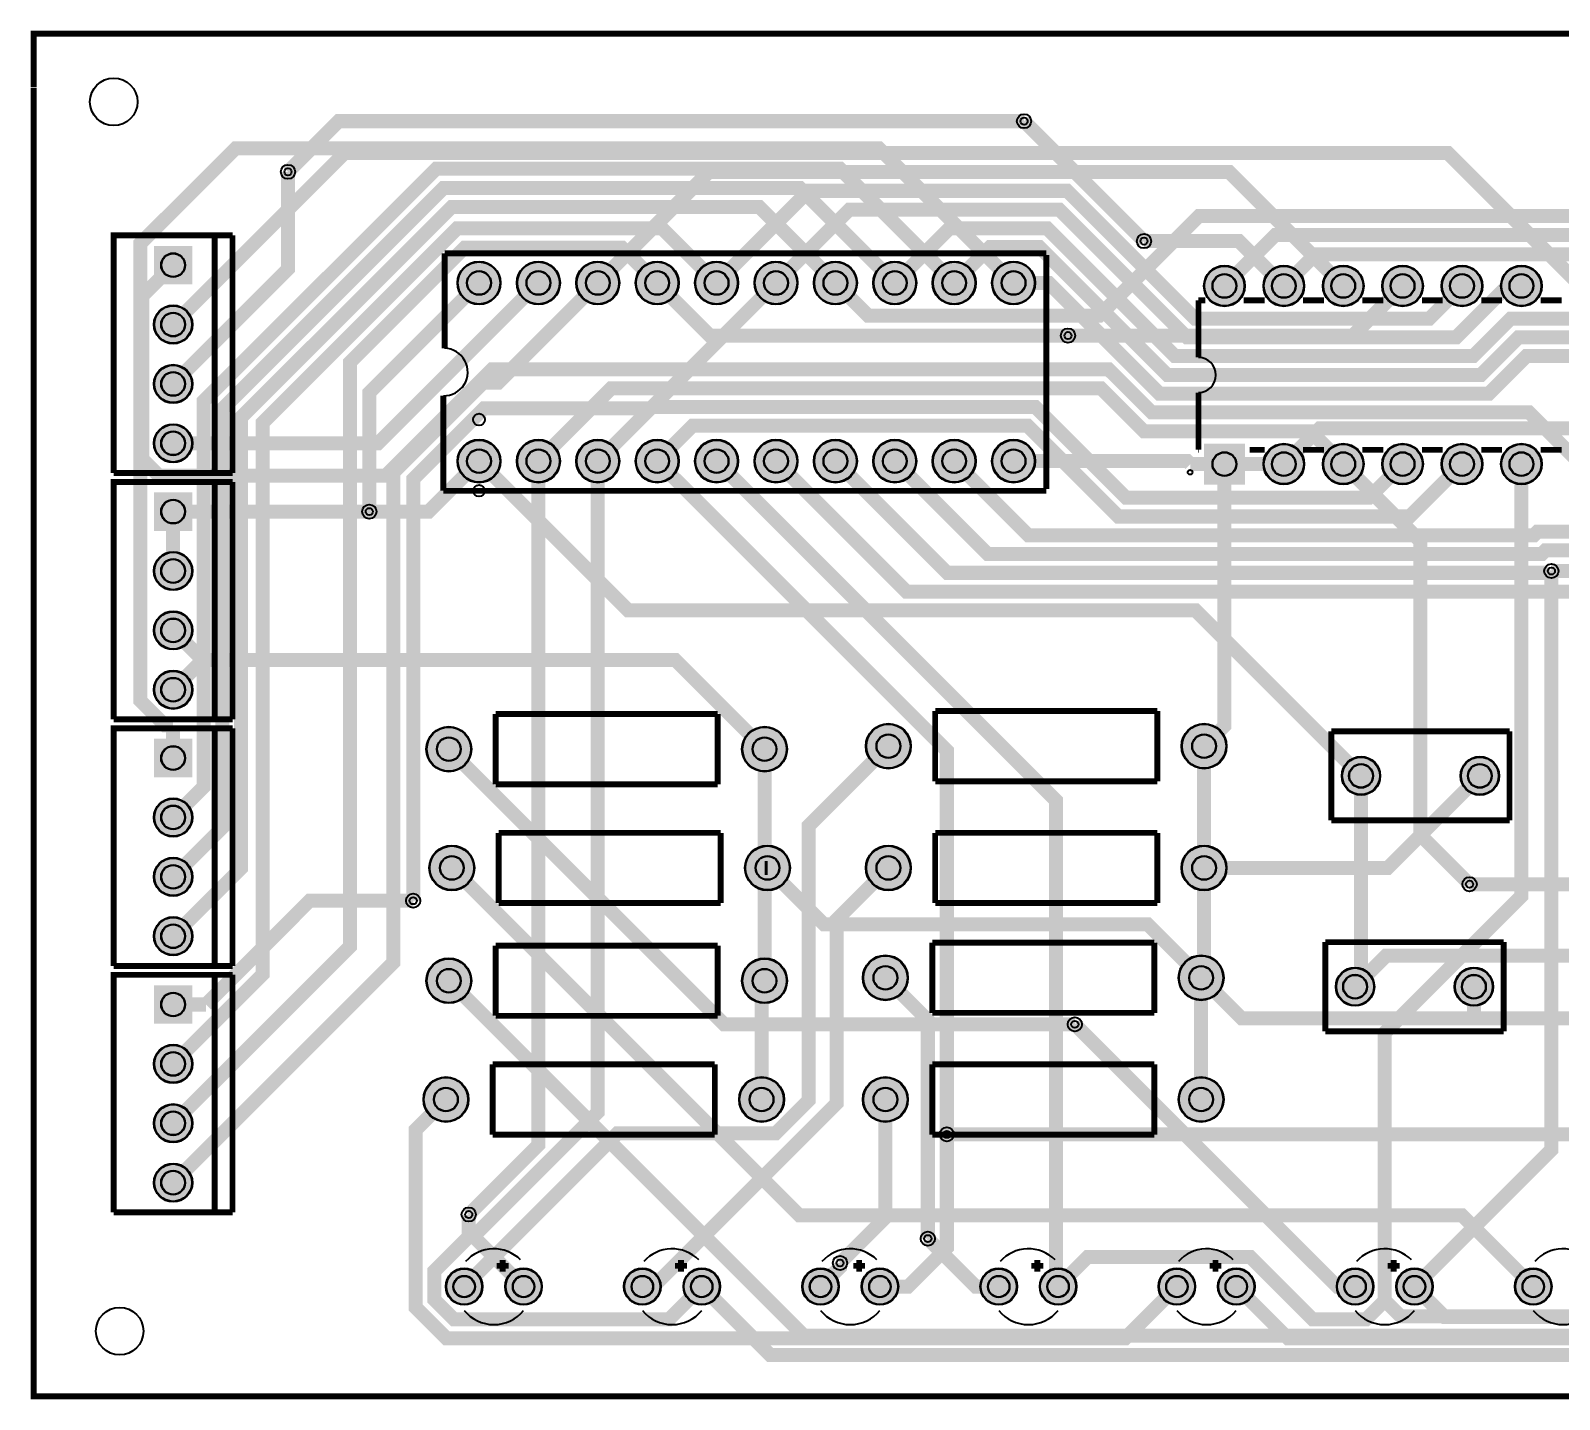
# Model space of a CAD drawing. Header units: millimetres. Extents: x 0.3 to 99.4, y -0.4 to 58.2.
# Drawn here: x 0.3 to 65.6, y -0.4 to 58.2 of the extents above; entities that cross this region are included whole.
import ezdxf

# ---------------------------------------------------------------- set-up
doc = ezdxf.new("R2010")
doc.units = ezdxf.units.MM
for name, color, linetype, true_color in [('BoardOutLine', 7, 'Continuous', 0xff00ff), ('BottomLayer', 7, 'Continuous', 0x0000ff), ('BottomSolderMaskLayer', 7, 'Continuous', 0xaa00ff), ('Document', 7, 'Continuous', 0xffffff), ('Hole', 7, 'Continuous', 0x222222), ('Multi-Layer', 7, 'Continuous', 0xc0c0c0), ('TopLayer', 7, 'Continuous', 0xff0000), ('TopSilkLayer', 7, 'Continuous', 0xffcc00), ('TopSolderMaskLayer', 7, 'Continuous', 0x800080)]:
    doc.layers.add(name, color=color, linetype=linetype, true_color=true_color)

msp = doc.modelspace()

# ---------------------------------------------------------------- hatches: boundary and pattern name
at = {"layer": 'BottomSolderMaskLayer'}
for points in [[(7.175, 48.958), (7.175, 47.308), (5.525, 47.308), (5.525, 48.958)], [(18.506, 47.371, 1), (20.356, 47.371, 1)], [(21.046, 47.371, 1), (22.896, 47.371, 1)], [(23.586, 47.371, 1), (25.436, 47.371, 1)], [(26.126, 47.371, 1), (27.976, 47.371, 1)], [(28.666, 47.371, 1), (30.516, 47.371, 1)], [(31.206, 47.371, 1), (33.056, 47.371, 1)], [(33.746, 47.371, 1), (35.596, 47.371, 1)], [(36.286, 47.371, 1), (38.136, 47.371, 1)], [(38.826, 47.371, 1), (40.676, 47.371, 1)], [(41.366, 47.371, 1), (43.216, 47.371, 1)], [(50.433, 47.243, 1), (52.183, 47.243, 1)], [(52.973, 47.243, 1), (54.723, 47.243, 1)], [(55.513, 47.243, 1), (57.263, 47.243, 1)], [(58.053, 47.243, 1), (59.803, 47.243, 1)], [(60.593, 47.243, 1), (62.343, 47.243, 1)], [(63.133, 47.243, 1), (64.883, 47.243, 1)], [(5.525, 45.593, 1), (7.175, 45.593, 1)], [(5.525, 43.053, 1), (7.175, 43.053, 1)], [(5.525, 40.513, 1), (7.175, 40.513, 1)], [(18.506, 39.751, 1), (20.356, 39.751, 1)], [(21.046, 39.751, 1), (22.896, 39.751, 1)], [(23.586, 39.751, 1), (25.436, 39.751, 1)], [(26.126, 39.751, 1), (27.976, 39.751, 1)], [(28.666, 39.751, 1), (30.516, 39.751, 1)], [(31.206, 39.751, 1), (33.056, 39.751, 1)], [(33.746, 39.751, 1), (35.596, 39.751, 1)], [(36.286, 39.751, 1), (38.136, 39.751, 1)], [(38.826, 39.751, 1), (40.676, 39.751, 1)], [(41.366, 39.751, 1), (43.216, 39.751, 1)], [(50.433, 38.748), (50.433, 40.499), (52.183, 40.499), (52.183, 38.748)], [(52.973, 39.623, 1), (54.723, 39.623, 1)], [(55.513, 39.623, 1), (57.263, 39.623, 1)], [(58.053, 39.623, 1), (59.803, 39.623, 1)], [(60.593, 39.623, 1), (62.343, 39.623, 1)], [(63.133, 39.623, 1), (64.883, 39.623, 1)], [(7.175, 38.417), (7.175, 36.767), (5.525, 36.767), (5.525, 38.417)], [(5.525, 35.052, 1), (7.175, 35.052, 1)], [(5.525, 32.512, 1), (7.175, 32.512, 1)], [(5.525, 29.972, 1), (7.175, 29.972, 1)], [(17.177, 27.432, 1), (19.107, 27.432, 1)], [(30.677, 27.432, 1), (32.607, 27.432, 1)], [(35.973, 27.559, 1), (37.903, 27.559, 1)], [(49.473, 27.559, 1), (51.403, 27.559, 1)], [(7.175, 27.876), (7.175, 26.226), (5.525, 26.226), (5.525, 27.876)], [(56.325, 26.289, 1), (57.975, 26.289, 1)], [(61.405, 26.289, 1), (63.055, 26.289, 1)], [(5.525, 24.511, 1), (7.175, 24.511, 1)], [(17.304, 22.352, 1), (19.234, 22.352, 1)], [(30.804, 22.352, 1), (32.734, 22.352, 1)], [(35.973, 22.352, 1), (37.903, 22.352, 1)], [(49.473, 22.352, 1), (51.403, 22.352, 1)], [(5.525, 21.971, 1), (7.175, 21.971, 1)], [(5.525, 19.431, 1), (7.175, 19.431, 1)], [(17.177, 17.526, 1), (19.107, 17.526, 1)], [(30.677, 17.526, 1), (32.607, 17.526, 1)], [(35.846, 17.653, 1), (37.776, 17.653, 1)], [(49.346, 17.653, 1), (51.276, 17.653, 1)], [(56.071, 17.272, 1), (57.721, 17.272, 1)], [(61.151, 17.272, 1), (62.801, 17.272, 1)], [(7.175, 17.335), (7.175, 15.685), (5.525, 15.685), (5.525, 17.335)], [(5.525, 13.97, 1), (7.175, 13.97, 1)], [(17.05, 12.446, 1), (18.98, 12.446, 1)], [(30.55, 12.446, 1), (32.48, 12.446, 1)], [(35.846, 12.446, 1), (37.776, 12.446, 1)], [(49.346, 12.446, 1), (51.276, 12.446, 1)], [(5.525, 11.43, 1), (7.175, 11.43, 1)], [(5.525, 8.89, 1), (7.175, 8.89, 1)], [(18.009, 4.445, 1), (19.583, 4.445, 1)], [(20.549, 4.445, 1), (22.123, 4.445, 1)], [(25.629, 4.445, 1), (27.203, 4.445, 1)], [(28.169, 4.445, 1), (29.743, 4.445, 1)], [(33.249, 4.445, 1), (34.823, 4.445, 1)], [(35.789, 4.445, 1), (37.363, 4.445, 1)], [(40.869, 4.445, 1), (42.443, 4.445, 1)], [(43.409, 4.445, 1), (44.983, 4.445, 1)], [(48.489, 4.445, 1), (50.063, 4.445, 1)], [(51.029, 4.445, 1), (52.603, 4.445, 1)], [(56.109, 4.445, 1), (57.683, 4.445, 1)], [(58.649, 4.445, 1), (60.223, 4.445, 1)], [(63.729, 4.445, 1), (65.303, 4.445, 1)]]:
    msp.add_hatch(color=256, dxfattribs=at).paths.add_polyline_path(points)
at = {"layer": 'Multi-Layer'}
for points in [[(7.15, 48.933), (7.15, 47.333), (5.55, 47.333), (5.55, 48.933)], [(18.531, 47.371, 1), (20.331, 47.371, 1)], [(21.071, 47.371, 1), (22.871, 47.371, 1)], [(23.611, 47.371, 1), (25.411, 47.371, 1)], [(26.151, 47.371, 1), (27.951, 47.371, 1)], [(28.691, 47.371, 1), (30.491, 47.371, 1)], [(31.231, 47.371, 1), (33.031, 47.371, 1)], [(33.771, 47.371, 1), (35.571, 47.371, 1)], [(36.311, 47.371, 1), (38.111, 47.371, 1)], [(38.851, 47.371, 1), (40.651, 47.371, 1)], [(41.391, 47.371, 1), (43.191, 47.371, 1)], [(50.458, 47.243, 1), (52.158, 47.243, 1)], [(52.998, 47.243, 1), (54.698, 47.243, 1)], [(55.538, 47.243, 1), (57.238, 47.243, 1)], [(58.078, 47.243, 1), (59.778, 47.243, 1)], [(60.618, 47.243, 1), (62.318, 47.243, 1)], [(63.158, 47.243, 1), (64.858, 47.243, 1)], [(5.55, 45.593, 1), (7.15, 45.593, 1)], [(5.55, 43.053, 1), (7.15, 43.053, 1)], [(5.55, 40.513, 1), (7.15, 40.513, 1)], [(18.531, 39.751, 1), (20.331, 39.751, 1)], [(21.071, 39.751, 1), (22.871, 39.751, 1)], [(23.611, 39.751, 1), (25.411, 39.751, 1)], [(26.151, 39.751, 1), (27.951, 39.751, 1)], [(28.691, 39.751, 1), (30.491, 39.751, 1)], [(31.231, 39.751, 1), (33.031, 39.751, 1)], [(33.771, 39.751, 1), (35.571, 39.751, 1)], [(36.311, 39.751, 1), (38.111, 39.751, 1)], [(38.851, 39.751, 1), (40.651, 39.751, 1)], [(41.391, 39.751, 1), (43.191, 39.751, 1)], [(50.458, 38.773), (50.458, 40.473), (52.158, 40.473), (52.158, 38.773)], [(52.998, 39.623, 1), (54.698, 39.623, 1)], [(55.538, 39.623, 1), (57.238, 39.623, 1)], [(58.078, 39.623, 1), (59.778, 39.623, 1)], [(60.618, 39.623, 1), (62.318, 39.623, 1)], [(63.158, 39.623, 1), (64.858, 39.623, 1)], [(7.15, 38.392), (7.15, 36.792), (5.55, 36.792), (5.55, 38.392)], [(5.55, 35.052, 1), (7.15, 35.052, 1)], [(5.55, 32.512, 1), (7.15, 32.512, 1)], [(5.55, 29.972, 1), (7.15, 29.972, 1)], [(17.202, 27.432, 1), (19.082, 27.432, 1)], [(30.702, 27.432, 1), (32.582, 27.432, 1)], [(35.998, 27.559, 1), (37.878, 27.559, 1)], [(49.498, 27.559, 1), (51.378, 27.559, 1)], [(7.15, 27.851), (7.15, 26.251), (5.55, 26.251), (5.55, 27.851)], [(56.35, 26.289, 1), (57.95, 26.289, 1)], [(61.43, 26.289, 1), (63.03, 26.289, 1)], [(5.55, 24.511, 1), (7.15, 24.511, 1)], [(17.329, 22.352, 1), (19.209, 22.352, 1)], [(30.829, 22.352, 1), (32.709, 22.352, 1)], [(35.998, 22.352, 1), (37.878, 22.352, 1)], [(49.498, 22.352, 1), (51.378, 22.352, 1)], [(5.55, 21.971, 1), (7.15, 21.971, 1)], [(5.55, 19.431, 1), (7.15, 19.431, 1)], [(17.202, 17.526, 1), (19.082, 17.526, 1)], [(30.702, 17.526, 1), (32.582, 17.526, 1)], [(35.871, 17.653, 1), (37.751, 17.653, 1)], [(49.371, 17.653, 1), (51.251, 17.653, 1)], [(56.096, 17.272, 1), (57.696, 17.272, 1)], [(61.176, 17.272, 1), (62.776, 17.272, 1)], [(7.15, 17.31), (7.15, 15.71), (5.55, 15.71), (5.55, 17.31)], [(5.55, 13.97, 1), (7.15, 13.97, 1)], [(17.075, 12.446, 1), (18.955, 12.446, 1)], [(30.575, 12.446, 1), (32.455, 12.446, 1)], [(35.871, 12.446, 1), (37.751, 12.446, 1)], [(49.371, 12.446, 1), (51.251, 12.446, 1)], [(5.55, 11.43, 1), (7.15, 11.43, 1)], [(5.55, 8.89, 1), (7.15, 8.89, 1)], [(18.034, 4.445, 1), (19.558, 4.445, 1)], [(20.574, 4.445, 1), (22.098, 4.445, 1)], [(25.654, 4.445, 1), (27.178, 4.445, 1)], [(28.194, 4.445, 1), (29.718, 4.445, 1)], [(33.274, 4.445, 1), (34.798, 4.445, 1)], [(35.814, 4.445, 1), (37.338, 4.445, 1)], [(40.894, 4.445, 1), (42.418, 4.445, 1)], [(43.434, 4.445, 1), (44.958, 4.445, 1)], [(48.514, 4.445, 1), (50.038, 4.445, 1)], [(51.054, 4.445, 1), (52.578, 4.445, 1)], [(56.134, 4.445, 1), (57.658, 4.445, 1)], [(58.674, 4.445, 1), (60.198, 4.445, 1)], [(63.754, 4.445, 1), (65.278, 4.445, 1)]]:
    msp.add_hatch(color=256, dxfattribs=at).paths.add_polyline_path(points)
at = {"layer": 'TopSolderMaskLayer'}
for points in [[(7.175, 48.958), (7.175, 47.308), (5.525, 47.308), (5.525, 48.958)], [(18.506, 47.371, 1), (20.356, 47.371, 1)], [(21.046, 47.371, 1), (22.896, 47.371, 1)], [(23.586, 47.371, 1), (25.436, 47.371, 1)], [(26.126, 47.371, 1), (27.976, 47.371, 1)], [(28.666, 47.371, 1), (30.516, 47.371, 1)], [(31.206, 47.371, 1), (33.056, 47.371, 1)], [(33.746, 47.371, 1), (35.596, 47.371, 1)], [(36.286, 47.371, 1), (38.136, 47.371, 1)], [(38.826, 47.371, 1), (40.676, 47.371, 1)], [(41.366, 47.371, 1), (43.216, 47.371, 1)], [(50.433, 47.243, 1), (52.183, 47.243, 1)], [(52.973, 47.243, 1), (54.723, 47.243, 1)], [(55.513, 47.243, 1), (57.263, 47.243, 1)], [(58.053, 47.243, 1), (59.803, 47.243, 1)], [(60.593, 47.243, 1), (62.343, 47.243, 1)], [(63.133, 47.243, 1), (64.883, 47.243, 1)], [(5.525, 45.593, 1), (7.175, 45.593, 1)], [(5.525, 43.053, 1), (7.175, 43.053, 1)], [(5.525, 40.513, 1), (7.175, 40.513, 1)], [(18.506, 39.751, 1), (20.356, 39.751, 1)], [(21.046, 39.751, 1), (22.896, 39.751, 1)], [(23.586, 39.751, 1), (25.436, 39.751, 1)], [(26.126, 39.751, 1), (27.976, 39.751, 1)], [(28.666, 39.751, 1), (30.516, 39.751, 1)], [(31.206, 39.751, 1), (33.056, 39.751, 1)], [(33.746, 39.751, 1), (35.596, 39.751, 1)], [(36.286, 39.751, 1), (38.136, 39.751, 1)], [(38.826, 39.751, 1), (40.676, 39.751, 1)], [(41.366, 39.751, 1), (43.216, 39.751, 1)], [(50.433, 38.748), (50.433, 40.499), (52.183, 40.499), (52.183, 38.748)], [(52.973, 39.623, 1), (54.723, 39.623, 1)], [(55.513, 39.623, 1), (57.263, 39.623, 1)], [(58.053, 39.623, 1), (59.803, 39.623, 1)], [(60.593, 39.623, 1), (62.343, 39.623, 1)], [(63.133, 39.623, 1), (64.883, 39.623, 1)], [(7.175, 38.417), (7.175, 36.767), (5.525, 36.767), (5.525, 38.417)], [(5.525, 35.052, 1), (7.175, 35.052, 1)], [(5.525, 32.512, 1), (7.175, 32.512, 1)], [(5.525, 29.972, 1), (7.175, 29.972, 1)], [(17.177, 27.432, 1), (19.107, 27.432, 1)], [(30.677, 27.432, 1), (32.607, 27.432, 1)], [(35.973, 27.559, 1), (37.903, 27.559, 1)], [(49.473, 27.559, 1), (51.403, 27.559, 1)], [(7.175, 27.876), (7.175, 26.226), (5.525, 26.226), (5.525, 27.876)], [(56.325, 26.289, 1), (57.975, 26.289, 1)], [(61.405, 26.289, 1), (63.055, 26.289, 1)], [(5.525, 24.511, 1), (7.175, 24.511, 1)], [(17.304, 22.352, 1), (19.234, 22.352, 1)], [(30.804, 22.352, 1), (32.734, 22.352, 1)], [(35.973, 22.352, 1), (37.903, 22.352, 1)], [(49.473, 22.352, 1), (51.403, 22.352, 1)], [(5.525, 21.971, 1), (7.175, 21.971, 1)], [(5.525, 19.431, 1), (7.175, 19.431, 1)], [(17.177, 17.526, 1), (19.107, 17.526, 1)], [(30.677, 17.526, 1), (32.607, 17.526, 1)], [(35.846, 17.653, 1), (37.776, 17.653, 1)], [(49.346, 17.653, 1), (51.276, 17.653, 1)], [(56.071, 17.272, 1), (57.721, 17.272, 1)], [(61.151, 17.272, 1), (62.801, 17.272, 1)], [(7.175, 17.335), (7.175, 15.685), (5.525, 15.685), (5.525, 17.335)], [(5.525, 13.97, 1), (7.175, 13.97, 1)], [(17.05, 12.446, 1), (18.98, 12.446, 1)], [(30.55, 12.446, 1), (32.48, 12.446, 1)], [(35.846, 12.446, 1), (37.776, 12.446, 1)], [(49.346, 12.446, 1), (51.276, 12.446, 1)], [(5.525, 11.43, 1), (7.175, 11.43, 1)], [(5.525, 8.89, 1), (7.175, 8.89, 1)], [(18.009, 4.445, 1), (19.583, 4.445, 1)], [(20.549, 4.445, 1), (22.123, 4.445, 1)], [(25.629, 4.445, 1), (27.203, 4.445, 1)], [(28.169, 4.445, 1), (29.743, 4.445, 1)], [(33.249, 4.445, 1), (34.823, 4.445, 1)], [(35.789, 4.445, 1), (37.363, 4.445, 1)], [(40.869, 4.445, 1), (42.443, 4.445, 1)], [(43.409, 4.445, 1), (44.983, 4.445, 1)], [(48.489, 4.445, 1), (50.063, 4.445, 1)], [(51.029, 4.445, 1), (52.603, 4.445, 1)], [(56.109, 4.445, 1), (57.683, 4.445, 1)], [(58.649, 4.445, 1), (60.223, 4.445, 1)], [(63.729, 4.445, 1), (65.303, 4.445, 1)]]:
    msp.add_hatch(color=256, dxfattribs=at).paths.add_polyline_path(points)

# ---------------------------------------------------------------- linework, layer by layer
at = {"layer": 'BoardOutLine', "const_width": 0.254}
msp.add_lwpolyline([(0.381, 55.753), (0.381, 58.039), (99.314, 58.039), (99.314, -0.254), (0.381, -0.254), (0.381, 55.73)], dxfattribs=at)
at = {"layer": 'BottomLayer', "const_width": 0.6}
for points in [[(42.74, 54.291), (47.87, 49.161)], [(42.291, 47.371), (36.527, 53.135), (9.028, 53.135), (4.948, 49.056), (4.948, 29.503), (5.999, 28.453), (6.35, 28.453)], [(6.35, 24.511), (7.652, 25.813), (7.652, 42.309), (17.608, 52.264), (34.858, 52.264), (39.751, 47.371)], [(6.35, 43.053), (11.261, 47.964), (11.261, 52.124)], [(6.35, 21.971), (8.455, 24.076), (8.455, 41.976), (17.908, 51.428), (33.154, 51.428), (37.211, 47.371)], [(6.35, 19.431), (9.258, 22.339), (9.258, 41.619), (18.254, 50.615), (31.427, 50.615), (34.671, 47.371)], [(81.788, 47.37), (78.927, 50.231), (50.214, 50.231), (45.949, 45.966), (36.076, 45.966), (34.671, 47.371)], [(6.35, 13.97), (10.177, 17.797), (10.177, 41.389), (18.5, 49.711), (27.251, 49.711), (29.591, 47.371)], [(76.708, 47.37), (74.65, 49.428), (53.493, 49.428), (51.308, 47.243)], [(27.051, 47.371), (25.546, 48.876), (18.813, 48.876), (13.908, 43.971), (13.908, 18.988), (6.35, 11.43)], [(53.848, 47.243), (55.2, 48.596), (70.075, 48.596), (71.288, 47.383)], [(24.511, 47.371), (20.241, 43.101), (19.603, 43.101), (15.763, 39.262), (15.763, 18.303), (6.35, 8.89)], [(14.739, 37.592), (14.739, 42.679), (19.431, 47.371)], [(32.131, 47.371), (26.774, 42.014), (19.651, 42.014), (16.616, 38.979), (16.616, 20.949)], [(44.617, 45.121), (56.805, 45.121), (58.928, 47.243)], [(69.088, 39.623), (67.556, 41.156), (55.38, 41.156), (53.848, 39.623)], [(28.956, 4.445), (27.55, 3.039), (18.369, 3.039), (17.52, 3.888), (17.52, 5.107), (19.133, 6.72), (19.326, 6.72), (24.511, 11.905), (24.511, 39.751)], [(18.992, 7.527), (21.971, 10.506), (21.971, 39.751)], [(27.051, 39.751), (39.437, 27.365), (39.437, 10.955)], [(29.591, 39.751), (44.105, 25.237), (44.105, 4.536), (44.196, 4.445)], [(42.291, 39.751), (49.729, 39.751), (49.857, 39.623)], [(51.308, 39.623), (49.857, 39.623)], [(50.438, 27.559), (51.308, 28.429), (51.308, 39.623)], [(56.388, 39.623), (59.69, 36.321), (59.69, 23.754), (61.79, 21.655)], [(58.166, 3.85), (58.166, 15.304), (64.008, 21.146), (64.008, 39.623)], [(6.35, 35.052), (6.35, 37.592)], [(59.436, 4.445), (65.29, 10.299), (65.29, 35.049)], [(6.35, 27.051), (6.35, 28.453)], [(36.938, 27.559), (33.523, 24.144), (33.523, 12.404), (32.123, 11.004), (25.355, 11.004), (18.796, 4.445)], [(31.642, 22.352), (31.642, 27.432)], [(50.438, 22.352), (50.438, 27.559)], [(56.896, 17.272), (57.15, 17.526), (57.15, 26.289)], [(26.416, 4.445), (26.887, 4.445), (34.728, 12.286), (34.728, 20.142), (36.938, 22.352)], [(31.642, 17.526), (31.642, 22.352)], [(31.769, 22.352), (31.642, 22.352)], [(50.311, 17.653), (50.438, 17.78), (50.438, 22.352)], [(31.642, 17.526), (31.515, 17.399), (31.515, 12.446)], [(36.811, 17.653), (38.624, 15.84), (38.624, 6.497)], [(50.311, 12.446), (50.311, 17.653)], [(44.912, 15.662), (56.13, 4.445), (56.896, 4.445)], [(18.015, 12.446), (16.718, 11.149), (16.718, 3.555), (18.037, 2.236), (47.067, 2.236), (49.276, 4.445)], [(36.811, 12.446), (36.811, 7.395), (34.869, 5.454)], [(39.437, 10.955), (39.437, 6.101), (37.78, 4.445), (36.576, 4.445)], [(44.196, 4.445), (45.46, 5.709), (52.416, 5.709), (55.083, 3.042), (57.357, 3.042), (58.166, 3.85)], [(51.816, 4.445), (54.022, 2.239), (69.979, 2.239), (70.776, 3.036)], [(58.166, 3.85), (58.839, 3.177), (68.569, 3.177), (69.969, 4.577)]]:
    msp.add_lwpolyline(points, dxfattribs=at)
at = {"layer": 'BottomSolderMaskLayer'}
for centre, radius in [((6.35, 48.133), 0.516), ((19.431, 47.371), 0.925), ((19.431, 47.371), 0.514), ((21.971, 47.371), 0.925), ((21.971, 47.371), 0.514), ((24.511, 47.371), 0.925), ((24.511, 47.371), 0.514), ((27.051, 47.371), 0.925), ((27.051, 47.371), 0.514), ((29.591, 47.371), 0.925), ((29.591, 47.371), 0.514), ((32.131, 47.371), 0.925), ((32.131, 47.371), 0.514), ((34.671, 47.371), 0.925), ((34.671, 47.371), 0.514), ((37.211, 47.371), 0.925), ((37.211, 47.371), 0.514), ((39.751, 47.371), 0.925), ((39.751, 47.371), 0.514), ((42.291, 47.371), 0.925), ((42.291, 47.371), 0.514), ((51.308, 47.243), 0.875), ((51.308, 47.244), 0.515), ((53.848, 47.243), 0.875), ((53.848, 47.244), 0.515), ((56.388, 47.243), 0.875), ((56.388, 47.244), 0.515), ((58.928, 47.243), 0.875), ((58.928, 47.244), 0.515), ((61.468, 47.243), 0.875), ((61.468, 47.244), 0.515), ((64.008, 47.243), 0.875), ((64.008, 47.244), 0.515), ((6.35, 45.593), 0.825), ((6.35, 45.593), 0.516), ((6.35, 43.053), 0.825), ((6.35, 43.053), 0.516), ((6.35, 40.513), 0.825), ((6.35, 40.513), 0.516), ((19.431, 39.751), 0.925), ((21.971, 39.751), 0.925), ((24.511, 39.751), 0.925), ((27.051, 39.751), 0.925), ((29.591, 39.751), 0.925), ((32.131, 39.751), 0.925), ((34.671, 39.751), 0.925), ((37.211, 39.751), 0.925), ((39.751, 39.751), 0.925), ((42.291, 39.751), 0.925), ((19.431, 39.751), 0.514), ((21.971, 39.751), 0.514), ((24.511, 39.751), 0.514), ((27.051, 39.751), 0.514), ((29.591, 39.751), 0.514), ((32.131, 39.751), 0.514), ((34.671, 39.751), 0.514), ((37.211, 39.751), 0.514), ((39.751, 39.751), 0.514), ((42.291, 39.751), 0.514), ((51.308, 39.623), 0.515), ((53.848, 39.623), 0.875), ((53.848, 39.623), 0.515), ((56.388, 39.623), 0.875), ((56.388, 39.623), 0.515), ((58.928, 39.623), 0.875), ((58.928, 39.623), 0.515), ((61.468, 39.623), 0.875), ((61.468, 39.623), 0.515), ((64.008, 39.623), 0.875), ((64.008, 39.623), 0.515), ((6.35, 37.592), 0.516), ((6.35, 35.052), 0.825), ((6.35, 35.052), 0.516), ((6.35, 32.512), 0.825), ((6.35, 32.512), 0.516), ((6.35, 29.972), 0.825), ((6.35, 29.972), 0.516), ((18.142, 27.432), 0.965), ((31.642, 27.432), 0.965), ((36.938, 27.559), 0.965), ((50.438, 27.559), 0.965), ((6.35, 27.051), 0.516), ((18.142, 27.432), 0.514), ((31.642, 27.432), 0.514), ((36.938, 27.559), 0.514), ((50.438, 27.559), 0.514), ((57.15, 26.289), 0.825), ((62.23, 26.289), 0.825), ((57.15, 26.289), 0.516), ((62.23, 26.289), 0.516), ((6.35, 24.511), 0.825), ((6.35, 24.511), 0.516), ((18.269, 22.352), 0.965), ((31.769, 22.352), 0.965), ((36.938, 22.352), 0.965), ((50.438, 22.352), 0.965), ((6.35, 21.971), 0.825), ((6.35, 21.971), 0.516), ((18.269, 22.352), 0.514), ((31.769, 22.352), 0.514), ((36.938, 22.352), 0.514), ((50.438, 22.352), 0.514), ((6.35, 19.431), 0.825), ((6.35, 19.431), 0.516), ((18.142, 17.526), 0.965), ((31.642, 17.526), 0.965), ((36.811, 17.653), 0.965), ((50.311, 17.653), 0.965), ((18.142, 17.526), 0.514), ((31.642, 17.526), 0.514), ((36.811, 17.653), 0.514), ((50.311, 17.653), 0.514), ((56.896, 17.272), 0.825), ((56.896, 17.272), 0.516), ((61.976, 17.272), 0.825), ((61.976, 17.272), 0.516), ((6.35, 16.51), 0.516), ((6.35, 13.97), 0.825), ((6.35, 13.97), 0.516), ((18.015, 12.446), 0.965), ((31.515, 12.446), 0.965), ((36.811, 12.446), 0.965), ((50.311, 12.446), 0.965), ((18.015, 12.446), 0.514), ((31.515, 12.446), 0.514), ((36.811, 12.446), 0.514), ((50.311, 12.446), 0.514), ((6.35, 11.43), 0.825), ((6.35, 11.43), 0.516), ((6.35, 8.89), 0.825), ((6.35, 8.89), 0.516), ((18.796, 4.445), 0.787), ((21.336, 4.445), 0.787), ((26.416, 4.445), 0.787), ((28.956, 4.445), 0.787), ((34.036, 4.445), 0.787), ((36.576, 4.445), 0.787), ((41.656, 4.445), 0.787), ((44.196, 4.445), 0.787), ((49.276, 4.445), 0.787), ((51.816, 4.445), 0.787), ((56.896, 4.445), 0.787), ((59.436, 4.445), 0.787), ((64.516, 4.445), 0.787), ((18.796, 4.445), 0.465), ((21.336, 4.445), 0.465), ((26.416, 4.445), 0.465), ((28.956, 4.445), 0.465), ((34.036, 4.445), 0.465), ((36.576, 4.445), 0.465), ((41.656, 4.445), 0.465), ((44.196, 4.445), 0.465), ((49.276, 4.445), 0.465), ((51.816, 4.445), 0.465), ((56.896, 4.445), 0.465), ((59.436, 4.445), 0.465), ((64.516, 4.445), 0.465)]:
    msp.add_circle(centre, radius, dxfattribs=at)
at = {"layer": 'Document'}
msp.add_circle((19.431, 38.481), 0.25, dxfattribs=at)
at = {"layer": 'Hole'}
for centre in [(42.74, 54.291), (11.261, 52.124), (47.87, 49.161), (44.617, 45.121), (14.739, 37.592), (65.29, 35.049), (61.79, 21.655), (16.616, 20.949), (44.912, 15.662), (39.437, 10.955), (18.992, 7.527), (38.624, 6.497), (34.869, 5.454)]:
    msp.add_circle(centre, 0.153, dxfattribs=at)
at = {"layer": 'Multi-Layer'}
for centre, radius in [((3.81, 55.118), 1.016), ((42.74, 54.291), 0.305), ((11.261, 52.124), 0.305), ((47.87, 49.161), 0.305), ((6.35, 48.133), 0.5), ((19.431, 47.371), 0.9), ((19.431, 47.371), 0.5), ((21.971, 47.371), 0.9), ((21.971, 47.371), 0.5), ((24.511, 47.371), 0.9), ((24.511, 47.371), 0.5), ((27.051, 47.371), 0.9), ((27.051, 47.371), 0.5), ((29.591, 47.371), 0.9), ((29.591, 47.371), 0.5), ((32.131, 47.371), 0.9), ((32.131, 47.371), 0.5), ((34.671, 47.371), 0.9), ((34.671, 47.371), 0.5), ((37.211, 47.371), 0.9), ((37.211, 47.371), 0.5), ((39.751, 47.371), 0.9), ((39.751, 47.371), 0.5), ((42.291, 47.371), 0.9), ((42.291, 47.371), 0.5), ((51.308, 47.243), 0.85), ((51.308, 47.244), 0.5), ((53.848, 47.243), 0.85), ((53.848, 47.244), 0.5), ((56.388, 47.243), 0.85), ((56.388, 47.244), 0.5), ((58.928, 47.243), 0.85), ((58.928, 47.244), 0.5), ((61.468, 47.243), 0.85), ((61.468, 47.244), 0.5), ((64.008, 47.243), 0.85), ((64.008, 47.244), 0.5), ((6.35, 45.593), 0.8), ((6.35, 45.593), 0.5), ((44.617, 45.121), 0.305), ((6.35, 43.053), 0.8), ((6.35, 43.053), 0.5), ((6.35, 40.513), 0.8), ((6.35, 40.513), 0.5), ((19.431, 39.751), 0.9), ((21.971, 39.751), 0.9), ((24.511, 39.751), 0.9), ((27.051, 39.751), 0.9), ((29.591, 39.751), 0.9), ((32.131, 39.751), 0.9), ((34.671, 39.751), 0.9), ((37.211, 39.751), 0.9), ((39.751, 39.751), 0.9), ((42.291, 39.751), 0.9), ((19.431, 39.751), 0.5), ((21.971, 39.751), 0.5), ((24.511, 39.751), 0.5), ((27.051, 39.751), 0.5), ((29.591, 39.751), 0.5), ((32.131, 39.751), 0.5), ((34.671, 39.751), 0.5), ((37.211, 39.751), 0.5), ((39.751, 39.751), 0.5), ((42.291, 39.751), 0.5), ((51.308, 39.623), 0.5), ((53.848, 39.623), 0.85), ((53.848, 39.623), 0.5), ((56.388, 39.623), 0.85), ((56.388, 39.623), 0.5), ((58.928, 39.623), 0.85), ((58.928, 39.623), 0.5), ((61.468, 39.623), 0.85), ((61.468, 39.623), 0.5), ((64.008, 39.623), 0.85), ((64.008, 39.623), 0.5), ((6.35, 37.592), 0.5), ((14.739, 37.592), 0.305), ((6.35, 35.052), 0.8), ((6.35, 35.052), 0.5), ((65.29, 35.049), 0.305), ((6.35, 32.512), 0.8), ((6.35, 32.512), 0.5), ((6.35, 29.972), 0.8), ((6.35, 29.972), 0.5), ((18.142, 27.432), 0.94), ((31.642, 27.432), 0.94), ((36.938, 27.559), 0.94), ((50.438, 27.559), 0.94), ((6.35, 27.051), 0.5), ((18.142, 27.432), 0.5), ((31.642, 27.432), 0.5), ((36.938, 27.559), 0.5), ((50.438, 27.559), 0.5), ((57.15, 26.289), 0.8), ((62.23, 26.289), 0.8), ((57.15, 26.289), 0.5), ((62.23, 26.289), 0.5), ((6.35, 24.511), 0.8), ((6.35, 24.511), 0.5), ((18.269, 22.352), 0.94), ((31.769, 22.352), 0.94), ((36.938, 22.352), 0.94), ((50.438, 22.352), 0.94), ((6.35, 21.971), 0.8), ((6.35, 21.971), 0.5), ((18.269, 22.352), 0.5), ((31.769, 22.352), 0.5), ((36.938, 22.352), 0.5), ((50.438, 22.352), 0.5), ((61.79, 21.655), 0.305), ((16.616, 20.949), 0.305), ((6.35, 19.431), 0.8), ((6.35, 19.431), 0.5), ((18.142, 17.526), 0.94), ((31.642, 17.526), 0.94), ((36.811, 17.653), 0.94), ((50.311, 17.653), 0.94), ((18.142, 17.526), 0.5), ((31.642, 17.526), 0.5), ((36.811, 17.653), 0.5), ((50.311, 17.653), 0.5), ((56.896, 17.272), 0.8), ((56.896, 17.272), 0.5), ((61.976, 17.272), 0.8), ((61.976, 17.272), 0.5), ((6.35, 16.51), 0.5), ((44.912, 15.662), 0.305), ((6.35, 13.97), 0.8), ((6.35, 13.97), 0.5), ((18.015, 12.446), 0.94), ((31.515, 12.446), 0.94), ((36.811, 12.446), 0.94), ((50.311, 12.446), 0.94), ((18.015, 12.446), 0.5), ((31.515, 12.446), 0.5), ((36.811, 12.446), 0.5), ((50.311, 12.446), 0.5), ((6.35, 11.43), 0.8), ((6.35, 11.43), 0.5), ((39.437, 10.955), 0.305), ((6.35, 8.89), 0.8), ((6.35, 8.89), 0.5), ((18.992, 7.527), 0.305), ((38.624, 6.497), 0.305), ((34.869, 5.454), 0.305), ((18.796, 4.445), 0.762), ((18.796, 4.445), 0.45), ((21.336, 4.445), 0.762), ((21.336, 4.445), 0.45), ((26.416, 4.445), 0.762), ((26.416, 4.445), 0.45), ((28.956, 4.445), 0.762), ((28.956, 4.445), 0.45), ((34.036, 4.445), 0.762), ((34.036, 4.445), 0.45), ((36.576, 4.445), 0.762), ((36.576, 4.445), 0.45), ((41.656, 4.445), 0.762), ((41.656, 4.445), 0.45), ((44.196, 4.445), 0.762), ((44.196, 4.445), 0.45), ((49.276, 4.445), 0.762), ((49.276, 4.445), 0.45), ((51.816, 4.445), 0.762), ((51.816, 4.445), 0.45), ((56.896, 4.445), 0.762), ((56.896, 4.445), 0.45), ((59.436, 4.445), 0.762), ((59.436, 4.445), 0.45), ((64.516, 4.445), 0.762), ((64.516, 4.445), 0.45), ((4.064, 2.54), 1.016)]:
    msp.add_circle(centre, radius, dxfattribs=at)
at = {"layer": 'TopLayer', "const_width": 0.6}
for points in [[(11.261, 52.124), (13.428, 54.291), (42.74, 54.291)], [(6.35, 45.593), (13.686, 52.929), (60.863, 52.929), (66.548, 47.243)], [(24.511, 47.371), (29.253, 52.113), (51.518, 52.113), (56.388, 47.243)], [(29.591, 47.371), (33.531, 51.311), (44.58, 51.311), (50.043, 45.848), (60.072, 45.848), (61.468, 47.243)], [(32.131, 47.371), (35.268, 50.508), (44.247, 50.508), (49.71, 45.045), (61.214, 45.045), (63.413, 47.243), (64.008, 47.243)], [(37.211, 47.371), (39.545, 49.705), (43.732, 49.705), (49.195, 44.242), (61.948, 44.242), (63.554, 45.848), (82.805, 45.848), (84.328, 47.37)], [(39.751, 47.371), (41.282, 48.902), (43.4, 48.902), (48.863, 43.439), (62.281, 43.439), (63.886, 45.045), (84.542, 45.045), (86.868, 47.37)], [(47.87, 49.161), (51.93, 49.161), (53.848, 47.243)], [(6.35, 48.133), (5.038, 46.821), (5.038, 39.832), (5.741, 39.129), (15.443, 39.129), (19.986, 43.671), (46.36, 43.671), (48.199, 41.833), (64.338, 41.833), (66.548, 39.623)], [(21.971, 47.371), (15.113, 40.513), (6.35, 40.513)], [(27.051, 47.371), (29.301, 45.121), (44.617, 45.121)], [(42.291, 47.371), (43.796, 47.371), (48.531, 42.636), (62.613, 42.636), (64.219, 44.242), (86.279, 44.242), (89.408, 47.37)], [(21.971, 39.751), (25.088, 42.868), (46.028, 42.868), (47.866, 41.03), (54.981, 41.03), (56.388, 39.623)], [(88.799, 39.74), (85.573, 42.967), (74.349, 42.967), (68.117, 36.734), (64.699, 36.734), (64.544, 36.579), (42.923, 36.579), (39.751, 39.751)], [(58.928, 39.623), (57.489, 38.185), (47.104, 38.185), (43.223, 42.065), (26.825, 42.065), (24.511, 39.751)], [(86.868, 39.75), (84.573, 42.045), (74.929, 42.045), (68.815, 35.931), (65.031, 35.931), (64.876, 35.776), (41.186, 35.776), (37.211, 39.751)], [(27.051, 39.751), (28.563, 41.263), (42.891, 41.263), (46.771, 37.382), (59.226, 37.382), (61.468, 39.623)], [(65.29, 35.049), (69.068, 35.049), (75.245, 41.226), (82.853, 41.226), (84.328, 39.75)], [(14.739, 37.592), (17.272, 37.592), (19.431, 39.751)], [(19.431, 39.751), (25.815, 33.367), (50.072, 33.367), (57.15, 26.289)], [(81.788, 39.75), (76.208, 34.17), (37.712, 34.17), (32.131, 39.751)], [(34.671, 39.751), (39.449, 34.973), (65.214, 34.973), (65.29, 35.049)], [(53.848, 39.623), (51.308, 39.623)], [(6.35, 37.592), (14.739, 37.592)], [(6.35, 32.512), (7.62, 31.242)], [(7.62, 31.242), (6.35, 29.972)], [(31.642, 27.432), (27.832, 31.242), (7.62, 31.242)], [(18.142, 27.432), (29.912, 15.662), (44.912, 15.662)], [(62.23, 26.289), (58.293, 22.352), (50.438, 22.352)], [(18.269, 22.352), (33.131, 7.49), (61.471, 7.49), (64.516, 4.445)], [(50.311, 17.653), (48.025, 19.939), (34.182, 19.939), (31.769, 22.352)], [(61.79, 21.655), (84.644, 21.655), (96.647, 9.652)], [(7.752, 16.51), (12.19, 20.949), (16.616, 20.949)], [(70.104, 17.272), (68.774, 18.602), (58.226, 18.602), (56.896, 17.272)], [(18.142, 17.526), (33.322, 2.346), (70.164, 2.346), (72.136, 4.318)], [(61.976, 15.92), (52.044, 15.92), (50.311, 17.653)], [(75.184, 17.272), (73.832, 15.92), (61.976, 15.92)], [(61.976, 17.272), (61.976, 15.92)], [(6.35, 16.51), (7.752, 16.51)], [(91.567, 9.652), (90.264, 10.955), (39.437, 10.955)], [(28.956, 4.445), (31.879, 1.522), (85.977, 1.522), (94.107, 9.652)], [(83.566, 9.652), (81.257, 7.343), (71.594, 7.343), (69.162, 4.911), (69.162, 4.675), (67.636, 3.149), (60.732, 3.149), (59.436, 4.445)], [(21.336, 4.445), (18.992, 6.789), (18.992, 7.527)], [(38.624, 6.497), (40.675, 4.445), (41.656, 4.445)], [(34.869, 5.454), (34.869, 5.278), (34.036, 4.445)]]:
    msp.add_lwpolyline(points, dxfattribs=at)
at = {"layer": 'TopSilkLayer', "const_width": 0.254}
for points in [[(8.89, 49.403), (3.81, 49.403), (3.81, 39.243)], [(8.128, 49.403), (8.128, 39.243)], [(8.89, 49.403), (8.89, 39.243)], [(17.961, 48.641), (17.961, 44.958)], [(17.961, 48.641), (43.688, 48.641)], [(43.688, 48.561), (43.688, 38.561)], [(50.198, 46.633), (50.485, 46.633)], [(50.198, 46.633), (50.198, 44.184)], [(52.131, 46.633), (53.025, 46.633)], [(54.671, 46.633), (55.565, 46.633)], [(57.211, 46.633), (58.105, 46.633)], [(59.751, 46.633), (60.645, 46.633)], [(62.291, 46.633), (63.185, 46.633)], [(64.831, 46.633), (65.725, 46.633)], [(17.961, 44.958), (17.961, 44.577)], [(17.907, 38.481), (17.907, 42.545)], [(50.198, 40.234), (50.198, 42.683)], [(50.198, 40.234), (50.227, 40.234)], [(52.389, 40.234), (53.025, 40.234)], [(54.671, 40.234), (55.565, 40.234)], [(57.211, 40.234), (58.105, 40.234)], [(59.751, 40.234), (60.645, 40.234)], [(62.291, 40.234), (63.185, 40.234)], [(64.831, 40.234), (65.725, 40.234)], [(8.89, 39.243), (3.81, 39.243)], [(8.89, 38.862), (3.81, 38.862), (3.81, 28.702)], [(8.128, 38.862), (8.128, 28.702)], [(8.89, 38.862), (8.89, 28.702)], [(17.907, 38.481), (43.688, 38.481)], [(8.89, 28.702), (3.81, 28.702)], [(20.142, 28.932), (29.642, 28.932)], [(20.142, 25.932), (20.142, 28.932)], [(29.642, 28.932), (29.642, 25.932)], [(38.938, 29.059), (48.438, 29.059)], [(38.938, 26.059), (38.938, 29.059)], [(48.438, 29.059), (48.438, 26.059)], [(8.89, 28.321), (3.81, 28.321), (3.81, 18.161)], [(8.128, 28.321), (8.128, 18.161)], [(8.89, 28.321), (8.89, 18.161)], [(55.88, 28.194), (63.5, 28.194)], [(55.88, 24.384), (55.88, 28.194)], [(63.5, 28.194), (63.5, 24.384)], [(48.438, 26.059), (38.938, 26.059)], [(29.642, 25.932), (20.142, 25.932)], [(63.5, 24.384), (55.88, 24.384)], [(20.269, 23.852), (29.769, 23.852)], [(20.269, 20.852), (20.269, 23.852)], [(29.769, 23.852), (29.769, 20.852)], [(38.938, 23.852), (48.438, 23.852)], [(38.938, 20.852), (38.938, 23.852)], [(48.438, 23.852), (48.438, 20.852)], [(29.769, 20.852), (20.269, 20.852)], [(48.438, 20.852), (38.938, 20.852)], [(20.142, 19.026), (29.642, 19.026)], [(20.142, 16.026), (20.142, 19.026)], [(29.642, 19.026), (29.642, 16.026)], [(38.811, 19.153), (48.311, 19.153)], [(38.811, 16.153), (38.811, 19.153)], [(48.311, 19.153), (48.311, 16.153)], [(55.626, 19.177), (63.246, 19.177)], [(55.626, 15.367), (55.626, 19.177)], [(63.246, 19.177), (63.246, 15.367)], [(8.89, 18.161), (3.81, 18.161)], [(8.89, 17.78), (3.81, 17.78), (3.81, 7.62)], [(8.128, 17.78), (8.128, 7.62)], [(8.89, 17.78), (8.89, 7.62)], [(29.642, 16.026), (20.142, 16.026)], [(48.311, 16.153), (38.811, 16.153)], [(63.246, 15.367), (55.626, 15.367)], [(20.015, 13.946), (29.515, 13.946)], [(20.015, 10.946), (20.015, 13.946)], [(29.515, 13.946), (29.515, 10.946)], [(38.811, 13.946), (48.311, 13.946)], [(38.811, 10.946), (38.811, 13.946)], [(48.311, 13.946), (48.311, 10.946)], [(29.515, 10.946), (20.015, 10.946)], [(48.311, 10.946), (38.811, 10.946)], [(8.89, 7.62), (3.81, 7.62)], [(20.193, 5.334), (20.701, 5.334)], [(20.447, 5.588), (20.447, 5.08)], [(27.813, 5.334), (28.321, 5.334)], [(28.067, 5.588), (28.067, 5.08)], [(35.433, 5.334), (35.941, 5.334)], [(35.687, 5.588), (35.687, 5.08)], [(43.053, 5.334), (43.561, 5.334)], [(43.307, 5.588), (43.307, 5.08)], [(50.673, 5.334), (51.181, 5.334)], [(50.927, 5.588), (50.927, 5.08)], [(58.293, 5.334), (58.801, 5.334)], [(58.547, 5.588), (58.547, 5.08)]]:
    msp.add_lwpolyline(points, dxfattribs=at)
at = {"layer": 'TopSilkLayer'}
for centre, radius in [((19.431, 41.529), 0.254), ((49.838, 39.273), 0.1)]:
    msp.add_circle(centre, radius, dxfattribs=at)
for centre, radius, start, end in [((17.934, 43.561), 1.016, 268.47772, 88.47772), ((50.198, 43.434), 0.749, 270, 90), ((20.066, 4.445), 1.616, 45.00018, 138.3661), ((27.686, 4.445), 1.616, 45.00018, 138.3661), ((35.306, 4.445), 1.616, 45.00018, 138.3661), ((42.926, 4.445), 1.616, 45.00018, 138.3661), ((50.546, 4.445), 1.616, 45.00018, 138.3661), ((58.166, 4.445), 1.616, 45.00018, 138.3661), ((65.786, 4.445), 1.616, 45.00018, 138.3661), ((20.066, 4.445), 1.626, 218.65954, 321.34046), ((27.686, 4.445), 1.626, 218.65954, 321.34046), ((35.306, 4.445), 1.626, 218.65954, 321.34046), ((42.926, 4.445), 1.626, 218.65954, 321.34046), ((50.546, 4.445), 1.626, 218.65954, 321.34046), ((58.166, 4.445), 1.626, 218.65954, 321.34046), ((65.786, 4.445), 1.626, 218.65954, 321.34046)]:
    msp.add_arc(centre, radius, start, end, dxfattribs=at)
at = {"layer": 'TopSolderMaskLayer'}
for centre, radius in [((6.35, 48.133), 0.516), ((19.431, 47.371), 0.925), ((19.431, 47.371), 0.514), ((21.971, 47.371), 0.925), ((21.971, 47.371), 0.514), ((24.511, 47.371), 0.925), ((24.511, 47.371), 0.514), ((27.051, 47.371), 0.925), ((27.051, 47.371), 0.514), ((29.591, 47.371), 0.925), ((29.591, 47.371), 0.514), ((32.131, 47.371), 0.925), ((32.131, 47.371), 0.514), ((34.671, 47.371), 0.925), ((34.671, 47.371), 0.514), ((37.211, 47.371), 0.925), ((37.211, 47.371), 0.514), ((39.751, 47.371), 0.925), ((39.751, 47.371), 0.514), ((42.291, 47.371), 0.925), ((42.291, 47.371), 0.514), ((51.308, 47.243), 0.875), ((51.308, 47.244), 0.515), ((53.848, 47.243), 0.875), ((53.848, 47.244), 0.515), ((56.388, 47.243), 0.875), ((56.388, 47.244), 0.515), ((58.928, 47.243), 0.875), ((58.928, 47.244), 0.515), ((61.468, 47.243), 0.875), ((61.468, 47.244), 0.515), ((64.008, 47.243), 0.875), ((64.008, 47.244), 0.515), ((6.35, 45.593), 0.825), ((6.35, 45.593), 0.516), ((6.35, 43.053), 0.825), ((6.35, 43.053), 0.516), ((6.35, 40.513), 0.825), ((6.35, 40.513), 0.516), ((19.431, 39.751), 0.925), ((21.971, 39.751), 0.925), ((24.511, 39.751), 0.925), ((27.051, 39.751), 0.925), ((29.591, 39.751), 0.925), ((32.131, 39.751), 0.925), ((34.671, 39.751), 0.925), ((37.211, 39.751), 0.925), ((39.751, 39.751), 0.925), ((42.291, 39.751), 0.925), ((19.431, 39.751), 0.514), ((21.971, 39.751), 0.514), ((24.511, 39.751), 0.514), ((27.051, 39.751), 0.514), ((29.591, 39.751), 0.514), ((32.131, 39.751), 0.514), ((34.671, 39.751), 0.514), ((37.211, 39.751), 0.514), ((39.751, 39.751), 0.514), ((42.291, 39.751), 0.514), ((51.308, 39.623), 0.515), ((53.848, 39.623), 0.875), ((53.848, 39.623), 0.515), ((56.388, 39.623), 0.875), ((56.388, 39.623), 0.515), ((58.928, 39.623), 0.875), ((58.928, 39.623), 0.515), ((61.468, 39.623), 0.875), ((61.468, 39.623), 0.515), ((64.008, 39.623), 0.875), ((64.008, 39.623), 0.515), ((6.35, 37.592), 0.516), ((6.35, 35.052), 0.825), ((6.35, 35.052), 0.516), ((6.35, 32.512), 0.825), ((6.35, 32.512), 0.516), ((6.35, 29.972), 0.825), ((6.35, 29.972), 0.516), ((18.142, 27.432), 0.965), ((31.642, 27.432), 0.965), ((36.938, 27.559), 0.965), ((50.438, 27.559), 0.965), ((6.35, 27.051), 0.516), ((18.142, 27.432), 0.514), ((31.642, 27.432), 0.514), ((36.938, 27.559), 0.514), ((50.438, 27.559), 0.514), ((57.15, 26.289), 0.825), ((62.23, 26.289), 0.825), ((57.15, 26.289), 0.516), ((62.23, 26.289), 0.516), ((6.35, 24.511), 0.825), ((6.35, 24.511), 0.516), ((18.269, 22.352), 0.965), ((31.769, 22.352), 0.965), ((36.938, 22.352), 0.965), ((50.438, 22.352), 0.965), ((6.35, 21.971), 0.825), ((6.35, 21.971), 0.516), ((18.269, 22.352), 0.514), ((31.769, 22.352), 0.514), ((36.938, 22.352), 0.514), ((50.438, 22.352), 0.514), ((6.35, 19.431), 0.825), ((6.35, 19.431), 0.516), ((18.142, 17.526), 0.965), ((31.642, 17.526), 0.965), ((36.811, 17.653), 0.965), ((50.311, 17.653), 0.965), ((18.142, 17.526), 0.514), ((31.642, 17.526), 0.514), ((36.811, 17.653), 0.514), ((50.311, 17.653), 0.514), ((56.896, 17.272), 0.825), ((56.896, 17.272), 0.516), ((61.976, 17.272), 0.825), ((61.976, 17.272), 0.516), ((6.35, 16.51), 0.516), ((6.35, 13.97), 0.825), ((6.35, 13.97), 0.516), ((18.015, 12.446), 0.965), ((31.515, 12.446), 0.965), ((36.811, 12.446), 0.965), ((50.311, 12.446), 0.965), ((18.015, 12.446), 0.514), ((31.515, 12.446), 0.514), ((36.811, 12.446), 0.514), ((50.311, 12.446), 0.514), ((6.35, 11.43), 0.825), ((6.35, 11.43), 0.516), ((6.35, 8.89), 0.825), ((6.35, 8.89), 0.516), ((18.796, 4.445), 0.787), ((21.336, 4.445), 0.787), ((26.416, 4.445), 0.787), ((28.956, 4.445), 0.787), ((34.036, 4.445), 0.787), ((36.576, 4.445), 0.787), ((41.656, 4.445), 0.787), ((44.196, 4.445), 0.787), ((49.276, 4.445), 0.787), ((51.816, 4.445), 0.787), ((56.896, 4.445), 0.787), ((59.436, 4.445), 0.787), ((64.516, 4.445), 0.787), ((18.796, 4.445), 0.465), ((21.336, 4.445), 0.465), ((26.416, 4.445), 0.465), ((28.956, 4.445), 0.465), ((34.036, 4.445), 0.465), ((36.576, 4.445), 0.465), ((41.656, 4.445), 0.465), ((44.196, 4.445), 0.465), ((49.276, 4.445), 0.465), ((51.816, 4.445), 0.465), ((56.896, 4.445), 0.465), ((59.436, 4.445), 0.465), ((64.516, 4.445), 0.465)]:
    msp.add_circle(centre, radius, dxfattribs=at)

doc.saveas('drawing.dxf')
